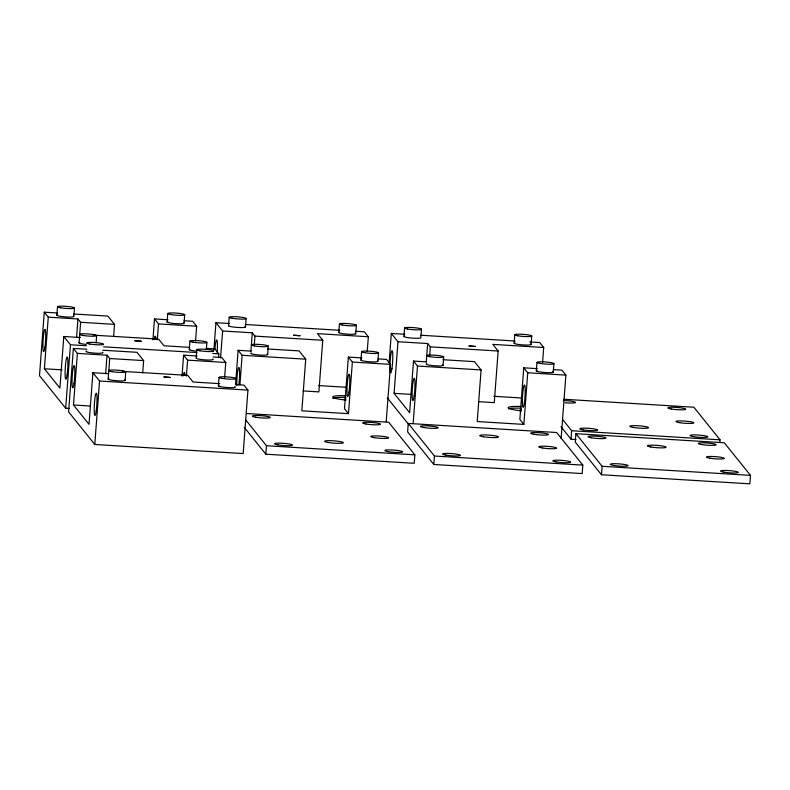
<?xml version="1.0" encoding="UTF-8"?>
<svg xmlns="http://www.w3.org/2000/svg" width="790" height="790" viewBox="0 0 790 790"><rect width="100%" height="100%" fill="white"/><g stroke="black" fill="none" stroke-linecap="round" stroke-linejoin="round"><path stroke-width="1.19" d="M57.729 313.008L44.27 312.188L39.5 375.645L65.679 408.242L69.362 408.469M80.412 337.508L63.792 336.491L59.912 388.107L44.388 368.772L48.269 317.155L44.27 312.188M56.87 315.319L57.502 306.856M65.679 408.242L70.448 344.776L63.792 336.491M73.826 316.356L74.467 307.893M86.831 349.239L73.371 348.42L68.602 411.876L94.78 444.474L243.172 453.559L247.942 390.102L243.952 385.125L235.469 384.602M76.561 337.409L77.943 318.972L48.269 317.155M108.329 373.67L92.894 372.722L89.013 424.339L73.49 405.003L77.371 353.387L73.371 348.42M79.059 342.939L80.61 322.29L77.943 318.972M96.103 342.771L96.647 335.523M94.78 444.474L99.55 381.007L92.894 372.722M105.663 373.64L107.045 355.204L77.371 353.387M108.161 379.17L109.711 358.522L107.045 355.204M113.602 336.659L114.52 324.364L107.865 316.079L73.628 313.986M125.116 380.207L125.748 371.754M142.704 372.89L143.622 360.596L136.966 352.31L102.73 350.217M152.934 339.828L154.504 318.933L168.043 319.762M157.299 339.888L158.504 323.91L154.504 318.933M167.105 322.073L167.737 313.61M184.06 323.11L184.692 314.647M182.036 376.06L183.606 355.164L197.144 355.994M186.4 376.119L187.605 360.141L183.606 355.164M189.284 349.694L189.926 341.231M195.545 340.994L196.661 326.24L192.661 321.273L184.05 320.75M196.206 358.305L196.838 349.842M206.338 349.526L206.881 342.268M213.922 349.545L215.947 322.695L229.436 323.525M218.573 357.524L218.84 353.871L214.85 348.894L206.368 348.38M218.395 385.925L219.028 377.462M220.568 358.028L222.602 330.98L215.947 322.695M224.646 377.225L225.762 362.472L221.763 357.505L213.152 356.971M228.537 325.835L229.179 317.373M235.539 384.73L238.126 350.326L251.19 351.115M239.923 384.582L242.125 355.293L238.126 350.326M245.502 326.872L246.134 318.41M250.894 351.234L252.277 332.807L222.602 330.98M254.291 344.716L254.943 336.115L252.277 332.807M267.682 354.493L268.324 346.03M246.401 413.516L388.66 422.225L414.849 454.823L414.207 463.286L265.815 454.191L266.457 445.738L245.66 419.846M267.573 348.973L299.064 350.898L305.72 359.183L301.839 410.81L348.479 413.664L352.36 362.047L348.36 357.07L361.899 357.9M367.222 351.51L368.328 336.757L317.452 333.647L322.774 340.273L318.893 391.889L303.143 390.922M338.772 332.58L339.414 324.127M348.36 357.07L344.479 408.687L348.479 413.664M355.727 333.627L356.369 325.164M360.961 360.21L361.593 351.748M377.916 361.247L378.558 352.784M389.115 362.728L391.317 333.439L404.806 334.269M386.201 421.742L390.517 364.378L386.517 359.411L377.906 358.877M426.56 361.86L413.506 361.06L409.625 412.676L394.091 393.341L397.972 341.724L391.317 333.439M403.917 336.57L404.549 328.117M408.252 423.43L407.62 431.893L433.799 464.481L582.19 473.566L582.823 465.113L556.644 432.515L408.252 423.43L434.431 456.018L433.799 464.481M413.18 423.391L417.495 366.037L413.506 361.06M421.505 329.154L420.873 337.616A8.552 1.047 4.3 0 1 411.057 338.021A8.552 1.047 4.3 0 1 404.608 336.096M426.264 361.978L427.647 343.541L397.972 341.724M429.671 355.46L430.313 346.859L427.647 343.541M443.062 365.237L443.694 356.774M442.943 359.717L474.435 361.642L481.09 369.927L477.209 421.544L523.849 424.398L527.73 372.781L523.74 367.814L537.279 368.644M542.592 362.245L543.698 347.501L492.822 344.381L498.154 351.017L494.264 402.633L478.523 401.666M514.142 343.324L514.784 334.861M523.74 367.814L519.86 419.431L523.849 424.398M531.107 344.361L531.739 335.898M536.331 370.945L536.973 362.482M553.296 371.981L553.928 363.519M561.117 438.588L565.887 375.122L561.897 370.145L553.276 369.621M575.93 439.487L571.022 439.191L571.654 430.728L562.421 419.223M575.93 433.69L575.288 442.153L601.476 474.75L749.868 483.836L750.5 475.373L724.321 442.785L575.93 433.69L602.108 466.288L601.476 474.75M719.868 442.232L720.045 439.813L693.867 407.225L563.872 399.266M245.374 324.502L339.809 330.289M355.747 331.257L364.338 331.79L368.328 336.757M420.754 335.237L515.179 341.023M529.893 341.922L539.708 342.524L543.698 347.501M158.504 323.91L196.661 326.24M80.61 322.29L114.52 324.364M254.943 336.115L322.774 340.273M430.313 346.859L498.154 351.017M93.24 335.148L158.652 339.147L163.974 345.783L189.412 347.333M70.448 344.776L86.396 345.753M103.569 346.81L196.769 352.518M212.708 353.495L218.84 353.871M242.125 355.293L305.72 359.183M352.36 362.047L390.517 364.378M417.495 366.037L481.09 369.927M527.73 372.781L565.887 375.122M187.605 360.141L225.762 362.472M109.711 358.522L143.622 360.596M122.341 371.379L187.753 375.378L193.076 382.014L219.729 383.644M44.388 368.772L62.193 369.868M318.419 385.56L346.277 387.268M493.79 396.294L521.647 398.002M394.091 393.341L410.711 394.358M99.55 381.007L247.942 390.102M571.654 430.728L720.045 439.813M73.49 405.003L90.109 406.021M266.457 445.738L414.849 454.823M434.431 456.018L582.823 465.113M602.108 466.288L750.5 475.373M561.009 426.728L571.022 439.191M387.317 397.864L408.874 424.704M244.258 427.351L265.815 454.191M563.349 400.53A8.976 1.096 4.3 0 1 575.456 402.337A8.976 1.096 4.3 0 1 565.146 402.772M552.773 371.685A8.552 1.047 4.3 0 1 544.587 372.495A8.552 1.047 4.3 0 1 537.022 370.461M520.699 410.8A18.812 2.291 4.3 0 1 508.118 407.65A18.812 2.291 4.3 0 1 521.459 406.485M442.538 364.931A8.552 1.047 4.3 0 1 434.352 365.74A8.552 1.047 4.3 0 1 426.788 363.716M530.584 344.055A8.552 1.047 4.3 0 1 522.397 344.875A8.552 1.047 4.3 0 1 514.843 342.84M521.361 410.978A7.268 0.889 4.3 0 1 521.361 409.793M508.681 408.825A18.812 2.291 4.3 0 1 521.331 408.183M214.85 349.555A11.119 1.244 -86.5 0 1 216.825 339.996A11.119 1.244 -86.5 0 1 217.151 352.429M236.783 385.382A11.119 1.244 -86.5 0 1 237.81 370.579A11.119 1.244 -86.5 0 1 239.508 370.174A11.119 1.244 -86.5 0 1 238.837 384.888M377.403 360.941A8.552 1.047 4.3 0 1 369.216 361.751A8.552 1.047 4.3 0 1 361.652 359.726M345.319 400.066A18.812 2.291 4.3 0 1 332.748 396.916A18.812 2.291 4.3 0 1 346.079 395.75M267.168 354.187A8.552 1.047 4.3 0 1 258.982 355.006A8.552 1.047 4.3 0 1 251.418 352.972M244.979 326.566A8.552 1.047 4.3 0 1 237.909 327.455A8.552 1.047 4.3 0 1 228.596 325.569M355.214 333.321A8.552 1.047 4.3 0 1 347.027 334.131A8.552 1.047 4.3 0 1 339.463 332.106M345.981 400.234A7.268 0.889 4.3 0 1 345.99 399.049M332.817 398.328A18.812 2.291 4.3 0 1 345.961 397.439M212.648 359.035A8.552 1.047 4.3 0 1 205.568 359.924A8.552 1.047 4.3 0 1 196.266 358.038M183.221 375.833A11.119 1.244 -86.5 0 1 185.008 375.408M102.414 352.281A8.552 1.047 4.3 0 1 94.227 353.1A8.552 1.047 4.3 0 1 86.663 351.066M234.828 386.656A8.552 1.047 4.3 0 1 226.641 387.475A8.552 1.047 4.3 0 1 219.087 385.441M124.593 379.911A8.552 1.047 4.3 0 1 116.406 380.721A8.552 1.047 4.3 0 1 108.852 378.687M183.547 322.804A8.552 1.047 4.3 0 1 175.35 323.614A8.552 1.047 4.3 0 1 167.796 321.589M154.119 339.601A11.119 1.244 -86.5 0 1 155.906 339.177M73.312 316.059A8.552 1.047 4.3 0 1 65.126 316.869A8.552 1.047 4.3 0 1 57.561 314.835M196.434 351.145A8.552 1.047 4.3 0 1 189.985 349.21M86.199 344.391A8.552 1.047 4.3 0 1 79.751 342.455M134.833 340.737L141.173 341.231L134.833 340.737M163.935 376.968L170.275 377.462L163.935 376.968M293.633 335.237L299.973 335.72L293.633 335.237M469.013 345.971L475.353 346.464L469.013 345.971M701.599 444.533A8.976 1.096 4.3 0 0 716.076 444.928A8.976 1.096 4.3 0 0 704.028 442.834A8.976 1.096 4.3 0 0 701.599 444.533M723.788 472.153A8.976 1.096 4.3 0 0 738.265 472.548A8.976 1.096 4.3 0 0 726.217 470.465A8.976 1.096 4.3 0 0 723.788 472.153M591.364 437.788A8.976 1.096 4.3 0 0 605.841 438.174A8.976 1.096 4.3 0 0 593.804 436.09A8.976 1.096 4.3 0 0 591.364 437.788M613.554 465.409A8.976 1.096 4.3 0 0 628.03 465.794A8.976 1.096 4.3 0 0 615.983 463.71A8.976 1.096 4.3 0 0 613.554 465.409M650.871 446.982A9.401 1.145 4.3 0 0 666.039 447.397A9.401 1.145 4.3 0 0 653.419 445.204A9.401 1.145 4.3 0 0 650.871 446.982M710.101 458.23A8.976 1.096 4.3 0 0 724.262 458.506A8.976 1.096 4.3 0 0 711.721 456.462A8.976 1.096 4.3 0 0 710.101 458.23M533.921 434.263A8.976 1.096 4.3 0 0 548.408 434.658A8.976 1.096 4.3 0 0 536.361 432.574A8.976 1.096 4.3 0 0 533.921 434.263M556.111 461.893A8.976 1.096 4.3 0 0 570.587 462.278A8.976 1.096 4.3 0 0 558.55 460.195A8.976 1.096 4.3 0 0 556.111 461.893M423.697 427.518A8.976 1.096 4.3 0 0 438.174 427.904A8.976 1.096 4.3 0 0 426.126 425.82A8.976 1.096 4.3 0 0 423.697 427.518M445.876 455.139A8.976 1.096 4.3 0 0 460.353 455.534A8.976 1.096 4.3 0 0 448.315 453.44A8.976 1.096 4.3 0 0 445.876 455.139M483.204 436.712A9.401 1.145 4.3 0 0 498.372 437.127A9.401 1.145 4.3 0 0 485.751 434.935A9.401 1.145 4.3 0 0 483.204 436.712M542.424 447.96A8.976 1.096 4.3 0 0 556.595 448.236A8.976 1.096 4.3 0 0 544.053 446.192A8.976 1.096 4.3 0 0 542.424 447.96M328.087 442.449A9.401 1.145 4.3 0 0 343.255 442.854A9.401 1.145 4.3 0 0 330.635 440.672A9.401 1.145 4.3 0 0 328.087 442.449M365.948 423.983A8.976 1.096 4.3 0 0 380.425 424.368A8.976 1.096 4.3 0 0 368.377 422.285A8.976 1.096 4.3 0 0 365.948 423.983M388.137 451.603A8.976 1.096 4.3 0 0 402.614 451.989A8.976 1.096 4.3 0 0 390.566 449.905A8.976 1.096 4.3 0 0 388.137 451.603M255.713 417.229A8.976 1.096 4.3 0 0 270.19 417.624A8.976 1.096 4.3 0 0 258.142 415.53A8.976 1.096 4.3 0 0 255.713 417.229M277.902 444.849A8.976 1.096 4.3 0 0 292.379 445.244A8.976 1.096 4.3 0 0 280.332 443.151A8.976 1.096 4.3 0 0 277.902 444.849M374.44 437.67A8.976 1.096 4.3 0 0 388.611 437.946A8.976 1.096 4.3 0 0 376.07 435.902A8.976 1.096 4.3 0 0 374.44 437.67M633.294 427.439A9.401 1.145 4.3 0 0 648.462 427.854A9.401 1.145 4.3 0 0 635.841 425.662A9.401 1.145 4.3 0 0 633.294 427.439M671.144 408.973A8.976 1.096 4.3 0 0 685.631 409.368A8.976 1.096 4.3 0 0 673.584 407.275A8.976 1.096 4.3 0 0 671.144 408.973M693.334 436.594A8.976 1.096 4.3 0 0 707.81 436.988A8.976 1.096 4.3 0 0 695.773 434.905A8.976 1.096 4.3 0 0 693.334 436.594M583.099 429.849A8.976 1.096 4.3 0 0 597.576 430.234A8.976 1.096 4.3 0 0 585.538 428.15A8.976 1.096 4.3 0 0 583.099 429.849M679.647 422.67A8.976 1.096 4.3 0 0 693.818 422.946A8.976 1.096 4.3 0 0 681.276 420.902A8.976 1.096 4.3 0 0 679.647 422.67M391.959 368.476A11.119 1.244 -86.5 0 0 392.196 350.73A11.119 1.244 -86.5 0 0 389.964 365.987A11.119 1.244 -86.5 0 0 391.959 368.476M414.148 396.096A11.119 1.244 -86.5 0 0 414.385 378.351A11.119 1.244 -86.5 0 0 412.143 393.608A11.119 1.244 -86.5 0 0 414.148 396.096M524.382 402.851A11.119 1.244 -86.5 0 0 524.619 385.105A11.119 1.244 -86.5 0 0 522.378 400.362A11.119 1.244 -86.5 0 0 524.382 402.851M407.66 329.045A8.552 1.047 4.3 0 0 421.445 329.42A8.552 1.047 4.3 0 0 409.98 327.425A8.552 1.047 4.3 0 0 407.66 329.045M517.894 335.799A8.552 1.047 4.3 0 0 531.68 336.165A8.552 1.047 4.3 0 0 520.215 334.18A8.552 1.047 4.3 0 0 517.894 335.799M429.849 356.665A8.552 1.047 4.3 0 0 443.634 357.041A8.552 1.047 4.3 0 0 432.16 355.056A8.552 1.047 4.3 0 0 429.849 356.665M540.083 363.42A8.552 1.047 4.3 0 0 553.869 363.795A8.552 1.047 4.3 0 0 542.394 361.8A8.552 1.047 4.3 0 0 540.083 363.42M349.002 392.107A11.119 1.244 -86.5 0 0 349.249 374.361A11.119 1.244 -86.5 0 0 347.007 389.618A11.119 1.244 -86.5 0 0 349.002 392.107M232.29 318.301A8.552 1.047 4.3 0 0 246.075 318.676A8.552 1.047 4.3 0 0 234.6 316.691A8.552 1.047 4.3 0 0 232.29 318.301M342.524 325.055A8.552 1.047 4.3 0 0 356.31 325.431A8.552 1.047 4.3 0 0 344.835 323.436A8.552 1.047 4.3 0 0 342.524 325.055M254.479 345.931A8.552 1.047 4.3 0 0 268.264 346.297A8.552 1.047 4.3 0 0 256.79 344.312A8.552 1.047 4.3 0 0 254.479 345.931M364.704 352.676A8.552 1.047 4.3 0 0 378.499 353.051A8.552 1.047 4.3 0 0 367.024 351.066A8.552 1.047 4.3 0 0 364.704 352.676M96.202 411.077A11.119 1.244 -86.5 0 0 96.449 393.331A11.119 1.244 -86.5 0 0 94.208 408.588A11.119 1.244 -86.5 0 0 96.202 411.077M74.013 383.456A11.119 1.244 -86.5 0 0 74.26 365.711A11.119 1.244 -86.5 0 0 72.018 380.968A11.119 1.244 -86.5 0 0 74.013 383.456M199.949 350.77A8.552 1.047 4.3 0 0 213.734 351.145A8.552 1.047 4.3 0 0 202.27 349.16A8.552 1.047 4.3 0 0 199.949 350.77M222.138 378.39A8.552 1.047 4.3 0 0 235.924 378.766A8.552 1.047 4.3 0 0 224.459 376.781A8.552 1.047 4.3 0 0 222.138 378.39M111.903 371.646A8.552 1.047 4.3 0 0 125.689 372.021A8.552 1.047 4.3 0 0 114.224 370.026A8.552 1.047 4.3 0 0 111.903 371.646M89.714 344.025A8.552 1.047 4.3 0 0 103.51 344.401A8.552 1.047 4.3 0 0 92.035 342.406A8.552 1.047 4.3 0 0 89.714 344.025M67.101 374.845A11.119 1.244 -86.5 0 0 67.338 357.1A11.119 1.244 -86.5 0 0 65.106 372.357A11.119 1.244 -86.5 0 0 67.101 374.845M44.911 347.225A11.119 1.244 -86.5 0 0 45.158 329.479A11.119 1.244 -86.5 0 0 42.917 344.736A11.119 1.244 -86.5 0 0 44.911 347.225M170.847 314.538A8.552 1.047 4.3 0 0 184.633 314.914A8.552 1.047 4.3 0 0 173.168 312.929A8.552 1.047 4.3 0 0 170.847 314.538M193.036 342.169A8.552 1.047 4.3 0 0 206.822 342.534A8.552 1.047 4.3 0 0 195.357 340.549A8.552 1.047 4.3 0 0 193.036 342.169M82.802 335.414A8.552 1.047 4.3 0 0 96.587 335.79A8.552 1.047 4.3 0 0 85.123 333.795A8.552 1.047 4.3 0 0 82.802 335.414M60.613 307.794A8.552 1.047 4.3 0 0 74.408 308.169A8.552 1.047 4.3 0 0 62.933 306.174A8.552 1.047 4.3 0 0 60.613 307.794"/></g></svg>
